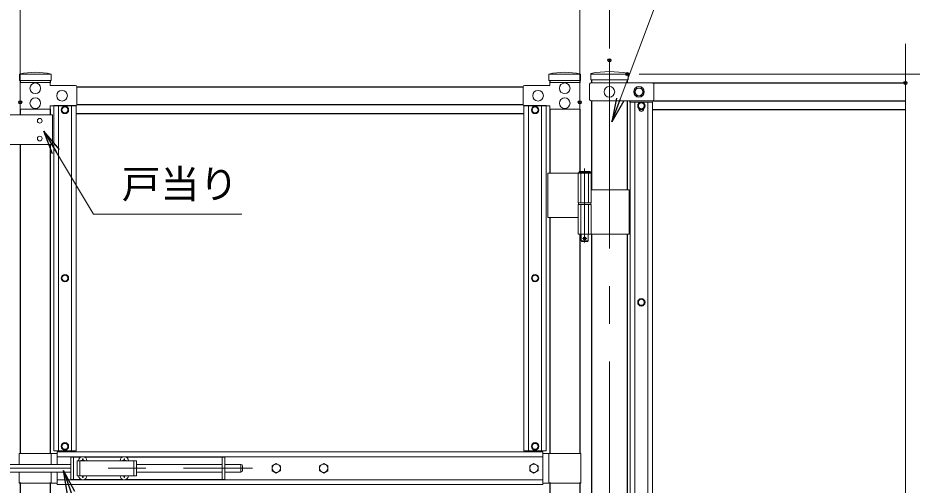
# Model space of a CAD drawing. Units: millimetres, scale not verified. Extents: x -4200 to 4200, y -2970 to 2970.
# Drawn here: x 1705 to 3215, y 198 to 986 of the extents above; entities that cross this region are included whole.
import ezdxf
from ezdxf.enums import TextEntityAlignment as Align

# ---------------------------------------------------------------- set-up
doc = ezdxf.new("R2010")
doc.units = ezdxf.units.MM
doc.header["$LTSCALE"] = 10
doc.header["$PDMODE"] = 32
doc.header["$PDSIZE"] = 5
doc.linetypes.add('DASHED', pattern=[7.5, 6, -1.5])
doc.linetypes.add('USER1', pattern=[50.8, 31.75, -6.35, 6.35, -6.35])
for name, color, linetype, lineweight in [('0-1_D-STR1', 1, 'Continuous', 25), ('0-2_D-STR3', 3, 'Continuous', 13), ('0-3_D-BMK', 2, 'USER1', 13), ('0-4_D-STR-DIM', 7, 'Continuous', 13), ('0-7_D-STR-TXT', 7, 'Continuous', 13)]:
    doc.layers.add(name, color=color, linetype=linetype, lineweight=lineweight)
doc.layers.add('0-5_0', color=7, linetype='Continuous')
doc.layers.add('0-6_Defpoints', color=8, linetype='Continuous')
doc.styles.add('ＭＳ ゴシック', font='')
doc.styles.get('ＭＳ ゴシック').set_extended_font_data('MS Gothic')

# ---------------------------------------------------------------- blocks, each defined once
blk = doc.blocks.new('_Open')
at = {"layer": '0-5_0'}
blk.add_line((-10, 1.667), (0, 0), dxfattribs=at)
blk.add_lwpolyline([(-10, -1.667), (0, 0), (-10, 0)], dxfattribs=at)

msp = doc.modelspace()

# ---------------------------------------------------------------- linework, layer by layer
at = {"layer": '0-1_D-STR1'}
for p, q in [((1708.6, 879.91), (1708.6, 876.91)), ((1759.4, 879.91), (1759.4, 876.91)), ((2602.8, 879.91), (2602.8, 876.91)), ((2653.6, 879.91), (2653.6, 876.91)), ((2673.35, 881.11), (2673.35, 875.9)), ((2733.85, 881.11), (2733.85, 875.9)), ((1803.89, 869.41), (2558.32, 869.41)), ((2776.26, 875.9), (3203.6, 875.9)), ((2673.35, 845.9), (2673.35, 696.4)), ((2733.85, 845.9), (2733.85, 696.4)), ((2738.6, 843.65), (2738.6, 845.9)), ((2776.25, 845.9), (3203.6, 845.9)), ((1708.6, 831.91), (1708.6, 822.09)), ((1759.4, 831.91), (1759.4, 822.09)), ((1803.89, 839.41), (2558.32, 839.41)), ((2597.1, 837.41), (2597.1, 837.16)), ((2602.8, 831.91), (2602.8, 723.7)), ((2653.6, 831.91), (2653.6, 726.7)), ((2753.73, 830.9), (2761.48, 830.9)), ((2776.6, 830.9), (3203.6, 830.9)), ((1803.1, 824.41), (2559.1, 824.41)), ((1708.6, 772.09), (1708.6, 251.7)), ((1759.4, 772.09), (1759.4, 251.7)), ((2602.8, 648.7), (2602.8, 251.7)), ((2653.6, 620.7), (2653.6, 251.7)), ((2653.6, 620.7), (2653.6, 251.7)), ((2673.35, 621.4), (2673.35, 166.9)), ((2733.85, 621.4), (2733.85, 166.9)), ((1708.6, 201.7), (1708.6, -534.2)), ((1759.4, 201.7), (1759.4, -533.09)), ((2602.8, 201.7), (2602.8, -343.3)), ((2653.6, 201.7), (2653.6, -340.3))]:
    msp.add_line(p, q, dxfattribs=at)
at = {"layer": '0-2_D-STR3'}
for p, q in [((2672.15, 881.11), (2672.15, 891.99)), ((2735.05, 881.11), (2735.05, 891.99)), ((1707.4, 890.91), (1760.6, 890.91)), ((1707.4, 879.91), (1707.4, 890.91)), ((1707.4, 879.91), (1760.6, 879.91)), ((1760.6, 890.91), (1760.6, 879.91)), ((2601.6, 890.91), (2654.8, 890.91)), ((2601.6, 879.91), (2601.6, 890.91)), ((2601.6, 879.91), (2654.8, 879.91)), ((2654.8, 890.91), (2654.8, 879.91)), ((2735.05, 881.11), (2672.15, 881.11)), ((2733.85, 890.9), (2673.35, 890.9)), ((1804.15, 869.41), (1804.15, 839.41)), ((2558.05, 869.41), (2558.05, 839.41)), ((2670.27, 873.9), (2670.27, 847.9)), ((2776.6, 875.9), (2672.27, 875.9)), ((2778.6, 873.9), (2778.6, 847.9)), ((2776.6, 845.9), (2672.27, 845.9)), ((1803.1, 838.16), (1765.1, 838.16)), ((1765.1, 838.16), (1765.1, 255.15)), ((1773.1, 838.16), (1773.1, 255.15)), ((1795.1, 838.16), (1795.1, 255.15)), ((1803.1, 838.16), (1803.1, 255.15)), ((2559.1, 838.16), (2597.1, 838.16)), ((2559.1, 838.16), (2559.1, 255.15)), ((2567.1, 838.16), (2567.1, 255.15)), ((2589.1, 838.16), (2589.1, 255.15)), ((2597.1, 838.16), (2597.1, 255.15)), ((2738.6, 843.65), (2776.6, 843.65)), ((2738.6, 843.65), (2738.6, 169.15)), ((2746.6, 843.65), (2746.6, 169.15)), ((2753.6, 832.6), (2753.6, 831.9)), ((2761.6, 831.9), (2761.6, 832.6)), ((2768.6, 843.65), (2768.6, 169.15)), ((2776.6, 843.65), (2776.6, 169.15)), ((1763, 822.09), (1643, 822.09)), ((1763, 822.09), (1763, 772.09)), ((1763, 772.09), (1643, 772.09)), ((2671.76, 725.7), (2651.76, 725.7)), ((2652.76, 726.7), (2670.76, 726.7)), ((2671.76, 725.7), (2670.76, 726.7)), ((2671.76, 725.7), (2671.76, 723.7)), ((2599.65, 723.7), (2599.65, 648.7)), ((2599.65, 723.7), (2672.56, 723.7)), ((2650.96, 723.7), (2650.96, 673.7)), ((2672.56, 723.7), (2672.56, 673.7)), ((2672.56, 695.7), (2736.9, 695.7)), ((2736.9, 695.7), (2736.9, 620.7)), ((2650.96, 673.7), (2672.56, 673.7)), ((2650.96, 670.7), (2672.56, 670.7)), ((2650.96, 670.7), (2650.96, 620.7)), ((2651.26, 673.7), (2651.26, 670.7)), ((2651.26, 670.7), (2672.26, 670.7)), ((2672.26, 673.7), (2672.26, 670.7)), ((2672.56, 670.7), (2672.56, 620.7)), ((2599.65, 648.7), (2650.85, 648.7)), ((2650.96, 620.7), (2736.9, 620.7)), ((2655.76, 620.7), (2655.76, 609.7)), ((2656.76, 608.7), (2655.76, 609.7)), ((2656.76, 608.7), (2666.76, 608.7)), ((2666.76, 608.7), (2667.76, 609.7)), ((1707, 250.9), (1707, 232.4)), ((1707, 250.9), (1771.1, 250.9)), ((1761, 250.9), (1761, 232.4)), ((1803.1, 255.15), (1765.1, 255.15)), ((1771.1, 253.4), (2591.1, 253.4)), ((1771.1, 253.4), (1771.1, 232.4)), ((1771.1, 245.4), (2591.1, 245.4)), ((1794.25, 244.9), (1794.25, 206.9)), ((1794.25, 244.9), (1811.66, 244.9)), ((1798.75, 244.9), (1798.75, 206.9)), ((1816.85, 244.9), (1881.66, 244.9)), ((1886.85, 244.9), (2054.25, 244.9)), ((2049.75, 244.9), (2049.75, 206.9)), ((2054.25, 244.9), (2054.25, 206.9)), ((2559.1, 255.15), (2597.1, 255.15)), ((2591.1, 198.4), (2591.1, 253.4)), ((2655.2, 250.9), (2591.1, 250.9)), ((2601.2, 250.9), (2601.2, 200.9)), ((2655.2, 250.9), (2655.2, 200.9)), ((1613.45, 232.4), (1794.25, 232.4)), ((1804.75, 238.4), (1804.75, 213.4)), ((1804.75, 238.4), (1904.75, 238.4)), ((1812.4, 238.82), (1811.1, 238.79)), ((1811.1, 238.79), (1811.1, 238.4)), ((1813.86, 241.55), (1813.84, 240.25)), ((1813.86, 241.55), (1814.65, 241.55)), ((1814.65, 241.55), (1814.67, 240.25)), ((1882.4, 238.82), (1881.1, 238.79)), ((1881.1, 238.79), (1881.1, 238.4)), ((1883.86, 241.55), (1883.84, 240.25)), ((1883.86, 241.55), (1884.65, 241.55)), ((1884.65, 241.55), (1884.67, 240.25)), ((1886.11, 238.82), (1887.4, 238.79)), ((1887.4, 238.79), (1887.4, 238.4)), ((1904.75, 238.4), (1904.75, 213.4)), ((1904.75, 232.4), (2049.75, 232.4)), ((2054.25, 232.4), (2081.25, 232.4)), ((2081.25, 232.4), (2081.25, 219.4)), ((2084.25, 229.4), (2084.25, 222.4)), ((1613.45, 219.4), (1794.25, 219.4)), ((1707, 219.4), (1707, 200.9)), ((1761, 219.4), (1761, 200.9)), ((1771.1, 198.4), (1771.1, 219.4)), ((1804.75, 213.4), (1904.75, 213.4)), ((1811.1, 213), (1811.1, 213.4)), ((1812.4, 212.98), (1811.1, 213)), ((1813.86, 210.25), (1813.84, 211.55)), ((1814.65, 210.25), (1814.67, 211.55)), ((1816.11, 212.98), (1817.4, 213)), ((1817.4, 213), (1817.4, 213.4)), ((1881.1, 213), (1881.1, 213.4)), ((1882.4, 212.98), (1881.1, 213)), ((1883.86, 210.25), (1883.84, 211.55)), ((1884.65, 210.25), (1884.67, 211.55)), ((1886.11, 212.98), (1887.4, 213)), ((1887.4, 213), (1887.4, 213.4)), ((1904.75, 219.4), (2049.75, 219.4)), ((2054.25, 219.4), (2081.25, 219.4)), ((1707, 200.9), (1771.1, 200.9)), ((1771.1, 206.4), (2591.1, 206.4)), ((1771.1, 198.4), (2591.1, 198.4)), ((1794.25, 206.9), (1811.66, 206.9)), ((1813.86, 210.25), (1814.65, 210.25)), ((1816.85, 206.9), (1881.66, 206.9)), ((1883.86, 210.25), (1884.65, 210.25)), ((1886.85, 206.9), (2054.25, 206.9)), ((2655.2, 200.9), (2591.1, 200.9))]:
    msp.add_line(p, q, dxfattribs=at)
at = {"layer": '0-2_D-STR3', "linetype": 'DASHED'}
for p, q in [((2655.46, 723.7), (2655.46, 673.7)), ((2668.06, 723.7), (2668.06, 673.7)), ((2655.46, 670.7), (2655.46, 620.7)), ((2668.06, 670.7), (2668.06, 620.7)), ((1809.25, 238.4), (1809.25, 213.4)), ((1900.25, 238.4), (1900.25, 213.4))]:
    msp.add_line(p, q, dxfattribs=at)
at = {"layer": '0-2_D-STR3'}
for points in [[(1759.4, 831.91), (1708.6, 831.91), (1708.6, 876.91), (1759.4, 876.91), (1759.4, 871.41), (1802.15, 871.41)], [(2602.8, 831.91), (2653.6, 831.91), (2653.6, 876.91), (2602.8, 876.91), (2602.8, 871.41), (2560.05, 871.41)], [(1759.4, 831.91), (1759.4, 837.41), (1802.15, 837.41)], [(2602.8, 831.91), (2602.8, 837.41), (2560.05, 837.41)], [(2652.76, 726.7), (2651.76, 725.7), (2651.76, 723.7)], [(2667.76, 620.7), (2667.76, 609.7), (2655.76, 609.7)], [(1816.11, 238.82), (1817.4, 238.79), (1817.4, 238.4)]]:
    msp.add_lwpolyline(points, dxfattribs=at)
for points in [[(2761.1, 860.9), (2757.36, 867.4), (2749.85, 867.4), (2746.1, 860.9), (2749.85, 854.4), (2757.36, 854.4)], [(1778.33, 830.41), (1781.22, 835.41), (1786.99, 835.41), (1789.88, 830.41), (1786.99, 825.41), (1781.22, 825.41)], [(1778.33, 830.41), (1781.22, 835.41), (1786.99, 835.41), (1789.88, 830.41), (1786.99, 825.41), (1781.22, 825.41)], [(2583.88, 830.41), (2580.99, 835.41), (2575.22, 835.41), (2572.33, 830.41), (2575.22, 825.41), (2580.99, 825.41)], [(2583.88, 830.41), (2580.99, 835.41), (2575.22, 835.41), (2572.33, 830.41), (2575.22, 825.41), (2580.99, 825.41)], [(2751.83, 837.4), (2754.72, 842.4), (2760.49, 842.4), (2763.38, 837.4), (2760.49, 832.4), (2754.72, 832.4)], [(1778.33, 546.65), (1781.22, 551.65), (1786.99, 551.65), (1789.88, 546.65), (1786.99, 541.65), (1781.22, 541.65)], [(1778.33, 546.65), (1781.22, 551.65), (1786.99, 551.65), (1789.88, 546.65), (1786.99, 541.65), (1781.22, 541.65)], [(2583.88, 546.65), (2580.99, 551.65), (2575.22, 551.65), (2572.33, 546.65), (2575.22, 541.65), (2580.99, 541.65)], [(2583.88, 546.65), (2580.99, 551.65), (2575.22, 551.65), (2572.33, 546.65), (2575.22, 541.65), (2580.99, 541.65)], [(2751.83, 505.9), (2754.72, 510.9), (2760.49, 510.9), (2763.38, 505.9), (2760.49, 500.9), (2754.72, 500.9)], [(1778.33, 262.9), (1781.22, 257.9), (1786.99, 257.9), (1789.88, 262.9), (1786.99, 267.9), (1781.22, 267.9)], [(1778.33, 262.9), (1781.22, 257.9), (1786.99, 257.9), (1789.88, 262.9), (1786.99, 267.9), (1781.22, 267.9)], [(2583.88, 262.9), (2580.99, 257.9), (2575.22, 257.9), (2572.33, 262.9), (2575.22, 267.9), (2580.99, 267.9)], [(2583.88, 262.9), (2580.99, 257.9), (2575.22, 257.9), (2572.33, 262.9), (2575.22, 267.9), (2580.99, 267.9)], [(2141.1, 234), (2134.09, 229.95), (2134.09, 221.85), (2141.1, 217.8), (2148.12, 221.85), (2148.12, 229.95)], [(2221.1, 234), (2214.09, 229.95), (2214.09, 221.85), (2221.1, 217.8), (2228.12, 221.85), (2228.12, 229.95)], [(2576.1, 234), (2569.09, 229.95), (2569.09, 221.85), (2576.1, 217.8), (2583.12, 221.85), (2583.12, 229.95)]]:
    msp.add_lwpolyline(points, close=True, dxfattribs=at)
for centre, radius in [((1734, 866.91), 9), ((1779.15, 854.41), 9), ((2583.05, 854.41), 9), ((2628.2, 866.91), 9), ((2703.6, 860.9), 9), ((2753.6, 860.9), 9), ((2753.6, 860.9), 6.5), ((1734, 841.91), 9), ((2628.2, 841.91), 9), ((1784.1, 830.41), 6.25), ((1784.1, 830.41), 6.25), ((1784.1, 830.41), 5), ((1784.1, 830.41), 5), ((2578.1, 830.41), 6.25), ((2578.1, 830.41), 6.25), ((2578.1, 830.41), 5), ((2578.1, 830.41), 5), ((2757.6, 837.4), 6.25), ((2757.6, 837.4), 5), ((1741.51, 812.09), 4), ((1741.51, 782.09), 4), ((2661.76, 613.7), 2.5), ((1784.1, 546.65), 6.25), ((1784.1, 546.65), 6.25), ((1784.1, 546.65), 5), ((1784.1, 546.65), 5), ((2578.1, 546.65), 6.25), ((2578.1, 546.65), 6.25), ((2578.1, 546.65), 5), ((2578.1, 546.65), 5), ((2757.6, 505.9), 6.25), ((2757.6, 505.9), 5), ((1784.1, 262.9), 6.25), ((1784.1, 262.9), 6.25), ((1784.1, 262.9), 5), ((1784.1, 262.9), 5), ((2578.1, 262.9), 6.25), ((2578.1, 262.9), 6.25), ((2578.1, 262.9), 5), ((2578.1, 262.9), 5), ((2141.1, 225.9), 7.03), ((2221.1, 225.9), 7.03), ((2576.1, 225.9), 7.03)]:
    msp.add_circle(centre, radius, dxfattribs=at)
for centre, radius, start, end in [((1734, 774.48), 119.43, 77.13052, 102.86948), ((2628.2, 774.48), 119.43, 77.13052, 102.86948), ((2703.6, 735.11), 160, 78.66399, 101.33601), ((1802.15, 869.41), 2, 0, 90), ((2560.05, 869.41), 2, 90, 180), ((2672.27, 873.9), 2, 90, 180), ((2776.6, 873.9), 2, 0, 90), ((2672.27, 847.9), 2, 180, 270), ((2776.6, 847.9), 2, 270, 0), ((1802.15, 839.41), 2, 270, 0), ((2560.05, 839.41), 2, 180, 270), ((2757.6, 831.9), 4, 180, 0), ((1814.25, 238.4), 7, 0, 180), ((1884.25, 238.4), 7, 0, 180), ((1812.35, 240.3), 1.49, 270, 0), ((1816.16, 240.3), 1.49, 180, 270), ((1882.35, 240.3), 1.49, 270, 0), ((1886.16, 240.3), 1.49, 180, 270), ((2081.25, 229.4), 3, 0, 90), ((1814.25, 213.4), 7, 180, 0), ((1812.35, 211.49), 1.49, 0, 90), ((1816.16, 211.49), 1.49, 90, 180), ((1884.25, 213.4), 7, 180, 0), ((1882.35, 211.49), 1.49, 0, 90), ((1886.16, 211.49), 1.49, 90, 180), ((2081.25, 222.4), 3, 270, 0)]:
    msp.add_arc(centre, radius, start, end, dxfattribs=at)
at = {"layer": '0-3_D-BMK'}
for p, q in [((2703.6, 914.14), (2703.6, -884.68)), ((2661.76, 731.62), (2661.76, 606.73)), ((2658.14, 613.7), (2665.39, 613.7)), ((1476.13, 225.9), (2100.59, 225.9))]:
    msp.add_line(p, q, dxfattribs=at)
at = {"layer": '0-4_D-STR-DIM'}
for p, q in [((2703.6, 934.14), (2703.6, 1268.9)), ((1708.6, 863.3), (1708.6, 1148.9)), ((1708.6, 863.3), (1708.6, 1148.9)), ((2653.6, 863.3), (2653.6, 1148.9)), ((3203.6, 178.05), (3203.6, 941.9)), ((2753.85, 890.9), (3763.6, 890.9)), ((2753.85, 890.9), (3643.6, 890.9))]:
    msp.add_line(p, q, dxfattribs=at)
at = {"layer": '0-6_Defpoints'}
for p in [(2703.6, 914.14), (2733.85, 890.9), (3203.6, 875.9), (3203.6, 875.9), (1708.6, 843.3), (2653.6, 843.3)]:
    msp.add_point(p, dxfattribs=at)
at = {"layer": '0-7_D-STR-TXT'}
for points in [[(3333.13, 1052.59), (2798.45, 1052.59), (2708.45, 812.32)], [(2083.11, 654.84), (1832.1, 654.84), (1749.49, 792.6)], [(2136.06, 76.9), (1832.1, 76.9), (1782.3, 220.28)]]:
    msp.add_lwpolyline(points, dxfattribs=at)

# ---------------------------------------------------------------- block references
at = {"layer": '0-7_D-STR-TXT', "xscale": 4, "yscale": 4}
for p, rotation in [((2707.75, 810.45), 249.46512), ((1748.47, 794.31), 120.94729), ((1781.64, 222.17), 109.15293)]:
    msp.add_blockref('_Open', p, dxfattribs=dict(at, rotation=rotation))

# ---------------------------------------------------------------- texts
at = {"layer": '0-7_D-STR-TXT', "style": 'ＭＳ ゴシック'}
msp.add_text('戸当り', height=48.09, dxfattribs=at).set_placement((1879.97, 666.92), align=Align.BOTTOM_LEFT)

doc.saveas('drawing.dxf')
